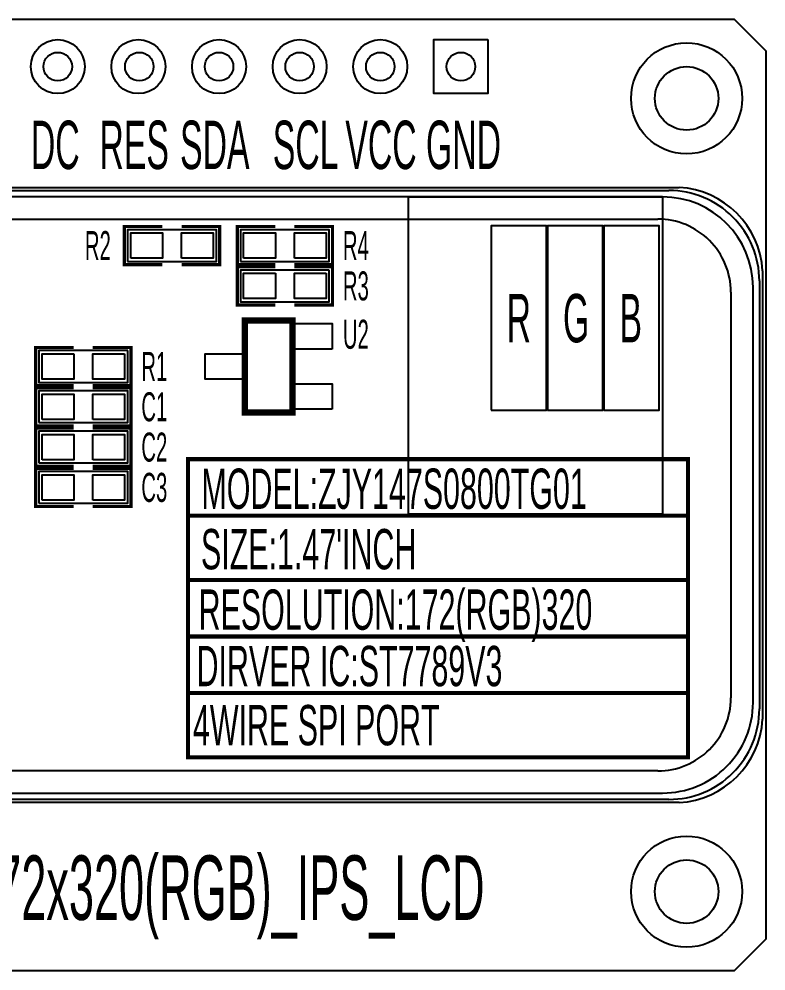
# Model space of a CAD drawing. Header units: millimetres. Extents: x 0 to 240, y 0 to 160.
# Drawn here: x 128.76 to 152.29, y 79.07 to 109.07 of the extents above; entities that cross this region are included whole.
import ezdxf

# ---------------------------------------------------------------- set-up
doc = ezdxf.new("R2010")
doc.units = ezdxf.units.MM
for name, color, linetype in [('BG_OUTLINE', 254, 'Continuous'), ('BG_SILKSCREEN_BOTTOM', 2, 'Continuous'), ('BG_SILKSCREEN_TOP', 7, 'Continuous'), ('PG_ASSEMBLY_TOP', 111, 'Continuous'), ('PG_SILKSCREEN_BOTTOM', 2, 'Continuous'), ('PG_SILKSCREEN_TOP', 7, 'Continuous'), ('PIN_BOTTOM', 2, 'Continuous'), ('PIN_TOP', 80, 'Continuous'), ('RD_SILKSCREEN_TOP', 7, 'Continuous')]:
    doc.layers.add(name, color=color, linetype=linetype)
doc.styles.get("Standard").update_dxf_attribs({"font": 'arial.ttf'})

msp = doc.modelspace()

# ---------------------------------------------------------------- linework, layer by layer
at = {"linetype": 'Continuous'}
for centre, radius in [((149.795, 106.57), 1.75), ((129.985, 107.57), 0.45), ((132.553, 107.57), 0.45), ((135.065, 107.57), 0.45), ((137.605, 107.57), 0.45), ((140.145, 107.57), 0.45), ((142.685, 107.57), 0.45), ((149.795, 106.57), 1), ((149.795, 81.57), 1.75), ((149.795, 81.57), 1)]:
    msp.add_circle(centre, radius, dxfattribs=at)
at = {"layer": 'BG_OUTLINE'}
msp.add_lwpolyline([(115.295, 80.07), (115.295, 85.07), (117.295, 87.07), (117.295, 101.07), (115.295, 103.07), (115.295, 108.07), (116.295, 109.07), (151.295, 109.07), (152.295, 108.07), (152.295, 80.07), (151.295, 79.07), (116.295, 79.07), (115.295, 80.07)], dxfattribs=at)
at = {"layer": 'BG_SILKSCREEN_TOP'}
msp.add_lwpolyline([(134.091, 94.945, 0.127, 0.127, 0), (134.091, 85.801, 0.127, 0.127, 0), (149.839, 85.801, 0.127, 0.127, 0), (149.839, 95.199, 0.127, 0.127, 0), (134.091, 95.199, 0.127, 0.127, 0), (134.091, 93.421, 0.127, 0.127, 0), (149.839, 93.421, 0.127, 0.127, 0), (149.839, 91.389, 0.127, 0.127, 0), (134.091, 91.389, 0.127, 0.127, 0), (134.091, 89.611, 0.127, 0.127, 0), (149.839, 89.611, 0.127, 0.127, 0), (149.839, 87.833, 0.127, 0.127, 0), (134.091, 87.833, 0.127, 0.127, 0)], format="xyseb", dxfattribs=at)
at = {"layer": 'PG_ASSEMBLY_TOP'}
for points in [[(132.183, 101.43), (134.983, 101.43), (134.983, 102.43), (132.183, 102.43), (132.183, 101.43)], [(135.739, 101.43), (138.539, 101.43), (138.539, 102.43), (135.739, 102.43), (135.739, 101.43)], [(138.539, 101.16), (135.739, 101.16), (135.739, 100.16), (138.539, 100.16), (138.539, 101.16)], [(137.381, 96.67), (137.381, 99.57), (135.881, 99.57), (135.881, 96.67), (137.381, 96.67)], [(132.189, 98.62), (129.389, 98.62), (129.389, 97.62), (132.189, 97.62), (132.189, 98.62)], [(129.389, 96.35), (132.189, 96.35), (132.189, 97.35), (129.389, 97.35), (129.389, 96.35)], [(129.389, 95.08), (132.189, 95.08), (132.189, 96.08), (129.389, 96.08), (129.389, 95.08)], [(129.389, 93.81), (132.189, 93.81), (132.189, 94.81), (129.389, 94.81), (129.389, 93.81)]]:
    msp.add_lwpolyline(points, dxfattribs=at)
at = {"layer": 'PG_SILKSCREEN_BOTTOM'}
for points in [[(118.532, 103.765), (149.561, 103.765)], [(118.956, 103.665), (149.238, 103.665)], [(121.136, 102.765), (148.888, 102.765)], [(152.188, 101.138), (152.188, 87.002)], [(152.088, 100.815), (152.088, 87.326)], [(151.188, 100.465), (151.188, 87.676)], [(148.888, 85.376), (121.136, 85.376)], [(149.561, 84.376), (118.532, 84.376)], [(149.238, 84.476), (118.956, 84.476)], [(149.238, 84.476), (118.956, 84.476)]]:
    msp.add_lwpolyline(points, dxfattribs=at)
for points in [[(152.088, 100.815, 0.414215), (149.238, 103.665)], [(152.188, 101.138, 0.380694), (149.561, 103.765)], [(151.188, 100.465, 0.414218), (148.888, 102.765)], [(148.888, 85.376, 0.414214), (151.188, 87.676)], [(149.238, 84.476, 0.414214), (152.088, 87.326)], [(149.561, 84.376, 0.380701), (152.188, 87.002)]]:
    msp.add_lwpolyline(points, format="xyb", dxfattribs=at)
msp.add_lwpolyline([(151.888, 87.526), (151.888, 100.615, 0.414212), (149.038, 103.465), (120.036, 103.465, 0.414215), (118.236, 101.665), (118.236, 86.476, 0.414214), (120.036, 84.676), (149.038, 84.676, 0.414214)], format="xyb", close=True, dxfattribs=at)
msp.add_lwpolyline([(149.038, 103.465), (149.038, 93.465), (141.038, 93.465), (141.038, 103.465)], close=True, dxfattribs=at)
at = {"layer": 'PG_SILKSCREEN_TOP'}
for points in [[(133.283, 102.53, 0.1, 0.1, 0), (132.083, 102.53, 0.1, 0.1, 0), (132.083, 101.33, 0.1, 0.1, 0), (133.283, 101.33, 0.1, 0.1, 0)], [(133.883, 102.53, 0.1, 0.1, 0), (135.083, 102.53, 0.1, 0.1, 0), (135.083, 101.33, 0.1, 0.1, 0), (133.883, 101.33, 0.1, 0.1, 0)], [(136.839, 102.53, 0.1, 0.1, 0), (135.639, 102.53, 0.1, 0.1, 0), (135.639, 101.33, 0.1, 0.1, 0), (136.839, 101.33, 0.1, 0.1, 0)], [(137.439, 102.53, 0.1, 0.1, 0), (138.639, 102.53, 0.1, 0.1, 0), (138.639, 101.33, 0.1, 0.1, 0), (137.439, 101.33, 0.1, 0.1, 0)], [(136.839, 100.06, 0.1, 0.1, 0), (135.639, 100.06, 0.1, 0.1, 0), (135.639, 101.26, 0.1, 0.1, 0), (136.839, 101.26, 0.1, 0.1, 0)], [(137.439, 100.06, 0.1, 0.1, 0), (138.639, 100.06, 0.1, 0.1, 0), (138.639, 101.26, 0.1, 0.1, 0), (137.439, 101.26, 0.1, 0.1, 0)], [(137.381, 96.67, 0.2, 0.2, 0), (137.381, 99.57, 0.2, 0.2, 0), (135.881, 99.57, 0.2, 0.2, 0), (135.881, 96.67, 0.2, 0.2, 0), (137.381, 96.67, 0.2, 0.2, 0)], [(130.489, 97.52, 0.1, 0.1, 0), (129.289, 97.52, 0.1, 0.1, 0), (129.289, 98.72, 0.1, 0.1, 0), (130.489, 98.72, 0.1, 0.1, 0)], [(131.089, 97.52, 0.1, 0.1, 0), (132.289, 97.52, 0.1, 0.1, 0), (132.289, 98.72, 0.1, 0.1, 0), (131.089, 98.72, 0.1, 0.1, 0)], [(130.489, 97.45, 0.1, 0.1, 0), (129.289, 97.45, 0.1, 0.1, 0), (129.289, 96.25, 0.1, 0.1, 0), (130.489, 96.25, 0.1, 0.1, 0)], [(131.089, 97.45, 0.1, 0.1, 0), (132.289, 97.45, 0.1, 0.1, 0), (132.289, 96.25, 0.1, 0.1, 0), (131.089, 96.25, 0.1, 0.1, 0)], [(130.489, 96.18, 0.1, 0.1, 0), (129.289, 96.18, 0.1, 0.1, 0), (129.289, 94.98, 0.1, 0.1, 0), (130.489, 94.98, 0.1, 0.1, 0)], [(131.089, 96.18, 0.1, 0.1, 0), (132.289, 96.18, 0.1, 0.1, 0), (132.289, 94.98, 0.1, 0.1, 0), (131.089, 94.98, 0.1, 0.1, 0)], [(130.489, 94.91, 0.1, 0.1, 0), (129.289, 94.91, 0.1, 0.1, 0), (129.289, 93.71, 0.1, 0.1, 0), (130.489, 93.71, 0.1, 0.1, 0)], [(131.089, 94.91, 0.1, 0.1, 0), (132.289, 94.91, 0.1, 0.1, 0), (132.289, 93.71, 0.1, 0.1, 0), (131.089, 93.71, 0.1, 0.1, 0)]]:
    msp.add_lwpolyline(points, format="xyseb", dxfattribs=at)
for points in [[(143.634, 96.739), (145.376, 96.739), (145.376, 102.549), (143.634, 102.549)], [(145.412, 96.739), (147.154, 96.739), (147.154, 102.549), (145.412, 102.549)], [(147.19, 96.739), (148.932, 96.739), (148.932, 102.549), (147.19, 102.549)]]:
    msp.add_lwpolyline(points, close=True, dxfattribs=at)
at = {"layer": 'PIN_BOTTOM'}
msp.add_lwpolyline([(143.535, 108.42), (143.535, 106.72), (141.835, 106.72), (141.835, 108.42)], close=True, dxfattribs=at)
for centre in [(129.985, 107.57), (132.525, 107.57), (135.065, 107.57), (137.605, 107.57), (140.145, 107.57)]:
    msp.add_circle(centre, 0.85, dxfattribs=at)
at = {"layer": 'PIN_TOP'}
for points in [[(143.535, 108.42), (143.535, 106.72), (141.835, 106.72), (141.835, 108.42)], [(132.283, 101.53), (132.283, 102.33), (133.283, 102.33), (133.283, 101.53)], [(133.883, 101.53), (133.883, 102.33), (134.883, 102.33), (134.883, 101.53)], [(135.839, 101.53), (135.839, 102.33), (136.839, 102.33), (136.839, 101.53)], [(137.439, 101.53), (137.439, 102.33), (138.439, 102.33), (138.439, 101.53)], [(136.839, 101.06), (136.839, 100.26), (135.839, 100.26), (135.839, 101.06)], [(138.439, 101.06), (138.439, 100.26), (137.439, 100.26), (137.439, 101.06)], [(138.631, 98.67), (137.431, 98.67), (137.431, 99.47), (138.631, 99.47)], [(130.489, 98.52), (130.489, 97.72), (129.489, 97.72), (129.489, 98.52)], [(132.089, 98.52), (132.089, 97.72), (131.089, 97.72), (131.089, 98.52)], [(135.831, 97.72), (134.631, 97.72), (134.631, 98.52), (135.831, 98.52)], [(138.631, 96.77), (137.431, 96.77), (137.431, 97.57), (138.631, 97.57)], [(129.489, 96.45), (129.489, 97.25), (130.489, 97.25), (130.489, 96.45)], [(131.089, 96.45), (131.089, 97.25), (132.089, 97.25), (132.089, 96.45)], [(129.489, 95.18), (129.489, 95.98), (130.489, 95.98), (130.489, 95.18)], [(131.089, 95.18), (131.089, 95.98), (132.089, 95.98), (132.089, 95.18)], [(129.489, 93.91), (129.489, 94.71), (130.489, 94.71), (130.489, 93.91)], [(131.089, 93.91), (131.089, 94.71), (132.089, 94.71), (132.089, 93.91)]]:
    msp.add_lwpolyline(points, close=True, dxfattribs=at)
for centre in [(129.985, 107.57), (132.525, 107.57), (135.065, 107.57), (137.605, 107.57), (140.145, 107.57)]:
    msp.add_circle(centre, 0.85, dxfattribs=at)

# ---------------------------------------------------------------- texts
at = {"layer": 'BG_SILKSCREEN_BOTTOM', "width": 0.5}
for s, height, p in [('DC', 1.524, (129.138, 104.343)), ('RES', 1.524, (131.297, 104.343)), ('SDA', 1.524, (133.837, 104.343)), ('SCL', 1.524, (136.758, 104.343)), ('VCC', 1.524, (139.044, 104.343)), ('GND', 1.524, (141.584, 104.343)), ("1.47'172x320(RGB)_IPS_LCD", 2.032, (124.225, 80.679))]:
    msp.add_text(s, height=height, dxfattribs=at).set_placement(p)
at = {"layer": 'BG_SILKSCREEN_TOP'}
for s, height, width, p in [('R', 1.524, 0.5, (144.124, 98.882)), ('G', 1.524, 0.5, (145.902, 98.882)), ('B', 1.524, 0.5, (147.68, 98.882)), ('MODEL:ZJY147S0800TG01', 1.27, 0.54, (134.51, 93.633)), ("SIZE:1.47'INCH", 1.27, 0.54, (134.497, 91.728)), ('RESOLUTION:172(RGB)320', 1.27, 0.54, (134.421, 89.823)), ('DIRVER IC:ST7789V3', 1.27, 0.54, (134.357, 88.045)), ('4WIRE SPI PORT', 1.27, 0.54, (134.243, 86.182))]:
    msp.add_text(s, height=height, dxfattribs=dict(at, width=width)).set_placement(p)
at = {"layer": 'RD_SILKSCREEN_TOP', "width": 0.5}
for s, p in [('R2', (130.84, 101.473)), ('R4', (138.968, 101.473)), ('R3', (138.968, 100.203)), ('U2', (138.968, 98.679)), ('R1', (132.618, 97.663)), ('C1', (132.618, 96.393)), ('C2', (132.618, 95.123)), ('C3', (132.618, 93.853))]:
    msp.add_text(s, height=0.9144, dxfattribs=at).set_placement(p)

doc.saveas('drawing.dxf')
